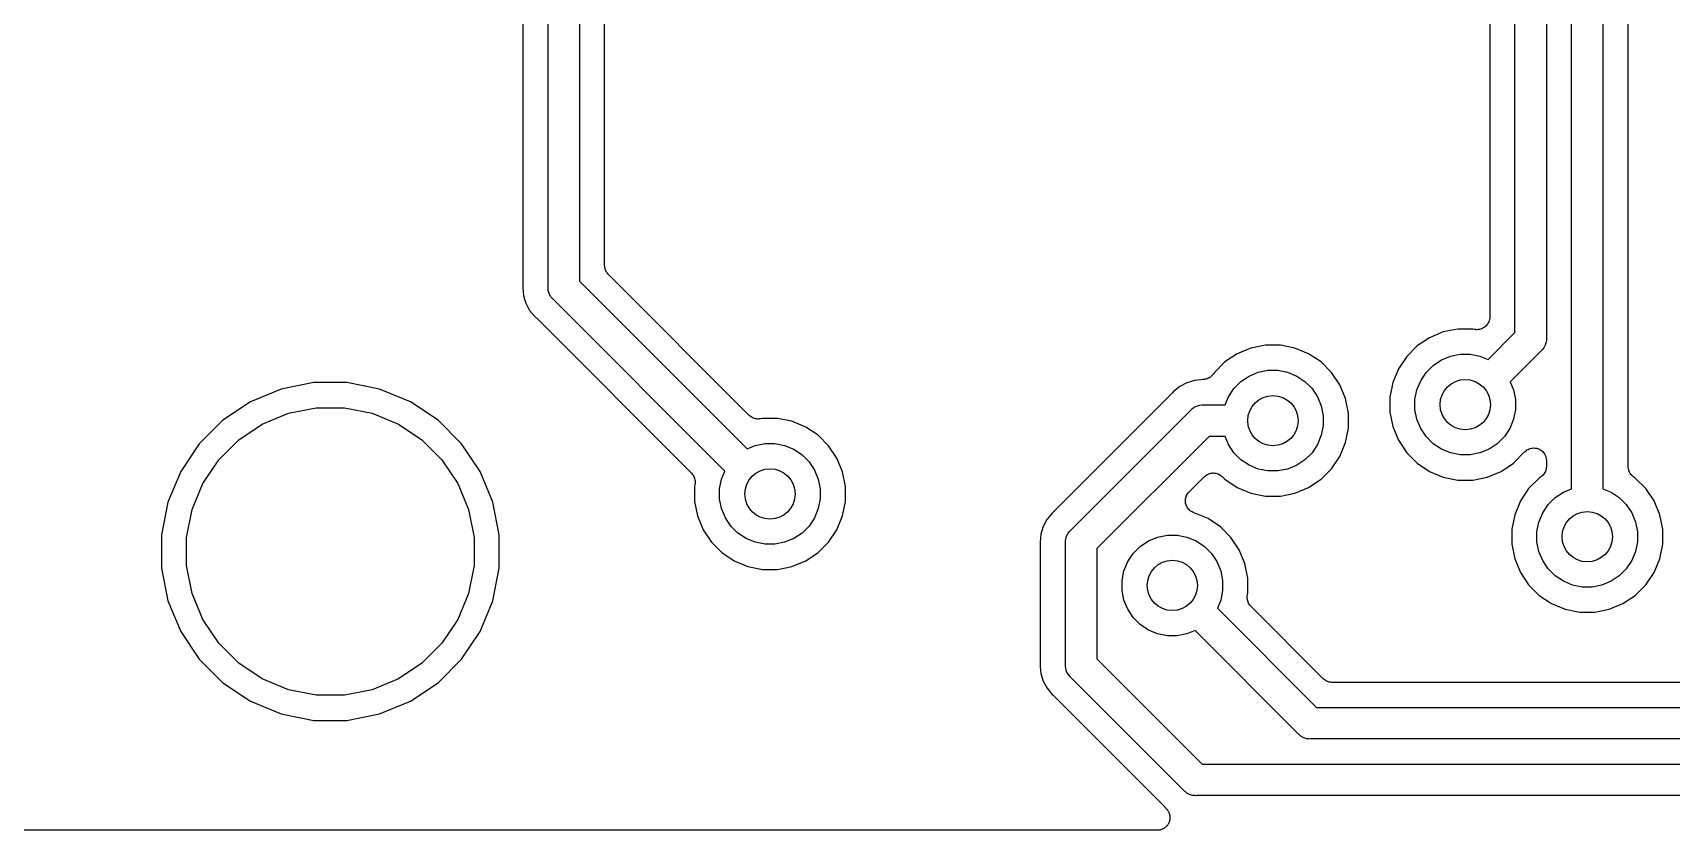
# Model space of a CAD drawing. Extents: x 0.9 to 12.6, y -6.4 to -2.3.
# Drawn here: x 6.288 to 6.801, y -5.7 to -5.45 of the extents above; entities that cross this region are included whole.
import ezdxf

# ---------------------------------------------------------------- set-up
doc = ezdxf.new("R2010")
doc.units = 0
doc.header["$MEASUREMENT"] = 0
doc.layers.add('BLACK', color=7, linetype='CONTINUOUS')

msp = doc.modelspace()

# ---------------------------------------------------------------- linework, layer by layer
at = {"layer": 'BLACK', "linetype": 'CONTINUOUS'}
for p, q in [((6.44941, -5.52968), (6.44941, -5.01107)), ((6.45925, -5.01107), (6.45925, -5.52788)), ((6.44154, -5.01803), (6.44154, -5.5291)), ((6.46713, -5.52299), (6.46713, -5.01803)), ((6.77972, -5.24296), (6.77972, -5.59287)), ((6.76988, -5.59287), (6.76988, -5.24475)), ((6.75216, -5.54402), (6.75216, -5.27802)), ((6.76201, -5.27622), (6.76201, -5.54582)), ((6.74429, -5.28291), (6.74429, -5.53913)), ((6.7876, -5.58591), (6.7876, -5.43338)), ((6.46716, -5.52336), (6.46713, -5.52299)), ((6.46719, -5.52371), (6.46716, -5.52336)), ((6.4672, -5.52373), (6.46719, -5.52371)), ((6.4672, -5.52376), (6.4672, -5.52373)), ((6.46731, -5.5241), (6.4672, -5.52376)), ((6.46741, -5.52445), (6.46731, -5.5241)), ((6.46742, -5.52447), (6.46741, -5.52445)), ((6.46742, -5.52449), (6.46742, -5.52447)), ((6.46759, -5.52481), (6.46742, -5.52449)), ((6.46776, -5.52513), (6.46759, -5.52481)), ((6.46777, -5.52515), (6.46776, -5.52513)), ((6.46778, -5.52517), (6.46777, -5.52515)), ((6.46801, -5.52545), (6.46778, -5.52517)), ((6.44152, -5.52949), (6.44147, -5.52992)), ((6.44147, -5.52992), (6.44172, -5.53243)), ((6.44154, -5.52915), (6.44152, -5.52932)), ((6.44152, -5.52932), (6.44152, -5.52949)), ((6.44154, -5.5291), (6.44154, -5.52915)), ((6.44939, -5.52992), (6.44941, -5.52968)), ((6.44941, -5.53016), (6.44939, -5.52992)), ((6.44943, -5.53033), (6.44941, -5.53016)), ((6.44948, -5.53089), (6.44943, -5.53033)), ((6.45925, -5.52788), (6.51177, -5.5804)), ((6.46824, -5.52574), (6.46801, -5.52545)), ((6.46827, -5.52576), (6.46824, -5.52574)), ((6.46828, -5.52577), (6.46827, -5.52576)), ((6.46827, -5.52576), (6.46827, -5.52576)), ((6.46827, -5.52576), (6.46827, -5.52576)), ((6.51241, -5.56991), (6.46828, -5.52577)), ((6.44172, -5.53243), (6.44206, -5.53354)), ((6.44206, -5.53354), (6.44206, -5.53354)), ((6.44206, -5.53354), (6.44245, -5.53484)), ((6.44245, -5.53484), (6.44364, -5.53706)), ((6.44976, -5.53181), (6.44948, -5.53089)), ((6.45022, -5.53267), (6.44976, -5.53181)), ((6.45067, -5.53322), (6.45022, -5.53267)), ((6.45083, -5.53342), (6.45067, -5.53322)), ((6.45102, -5.53357), (6.45083, -5.53342)), ((6.50481, -5.58736), (6.45102, -5.53357)), ((6.44364, -5.53706), (6.44524, -5.53901)), ((6.44524, -5.53901), (6.44558, -5.53929)), ((6.44558, -5.53929), (6.44562, -5.53933)), ((6.44562, -5.53933), (6.44574, -5.53944)), ((6.44574, -5.53944), (6.44586, -5.53955)), ((6.44586, -5.53955), (6.49432, -5.588)), ((6.74398, -5.54066), (6.74397, -5.54068)), ((6.74399, -5.54065), (6.74398, -5.54066)), ((6.74409, -5.5403), (6.74399, -5.54065)), ((6.7442, -5.53995), (6.74409, -5.5403)), ((6.74421, -5.53993), (6.7442, -5.53995)), ((6.74425, -5.53955), (6.74421, -5.53991)), ((6.74421, -5.53991), (6.74421, -5.53993)), ((6.74429, -5.53919), (6.74425, -5.53955)), ((6.74429, -5.53913), (6.74429, -5.53915)), ((6.74429, -5.53915), (6.74429, -5.53915)), ((6.74429, -5.53915), (6.74429, -5.53915)), ((6.74429, -5.53915), (6.74429, -5.53919)), ((6.72542, -5.5456), (6.72156, -5.54819)), ((6.72972, -5.54382), (6.72542, -5.5456)), ((6.73429, -5.54291), (6.72972, -5.54382)), ((6.73894, -5.54291), (6.73429, -5.54291)), ((6.73955, -5.54303), (6.73894, -5.54291)), ((6.73991, -5.54307), (6.73955, -5.54303)), ((6.74027, -5.54311), (6.73991, -5.54307)), ((6.74029, -5.54311), (6.74027, -5.54311)), ((6.74031, -5.54311), (6.74029, -5.54311)), ((6.74068, -5.54307), (6.74031, -5.54311)), ((6.74104, -5.54304), (6.74068, -5.54307)), ((6.74106, -5.54304), (6.74104, -5.54304)), ((6.74108, -5.54304), (6.74106, -5.54304)), ((6.74143, -5.54293), (6.74108, -5.54304)), ((6.74178, -5.54283), (6.74143, -5.54293)), ((6.74179, -5.54282), (6.74178, -5.54283)), ((6.74181, -5.54281), (6.74179, -5.54282)), ((6.74213, -5.54264), (6.74181, -5.54281)), ((6.74246, -5.54247), (6.74213, -5.54264)), ((6.74247, -5.54246), (6.74246, -5.54247)), ((6.74249, -5.54245), (6.74247, -5.54246)), ((6.74278, -5.54222), (6.74249, -5.54245)), ((6.74306, -5.54199), (6.74278, -5.54222)), ((6.74309, -5.54197), (6.74306, -5.54199)), ((6.7431, -5.54196), (6.74309, -5.54197)), ((6.74309, -5.54197), (6.74309, -5.54197)), ((6.74309, -5.54197), (6.74309, -5.54197)), ((6.74314, -5.54192), (6.7431, -5.54196)), ((6.74337, -5.54163), (6.74314, -5.54192)), ((6.7436, -5.54136), (6.74337, -5.54163)), ((6.74361, -5.54134), (6.7436, -5.54136)), ((6.74363, -5.54132), (6.74361, -5.54134)), ((6.7438, -5.541), (6.74363, -5.54132)), ((6.74375, -5.55244), (6.75216, -5.54402)), ((6.74397, -5.54068), (6.7438, -5.541)), ((6.66519, -5.55063), (6.66133, -5.55321)), ((6.66949, -5.54884), (6.66519, -5.55063)), ((6.67406, -5.54794), (6.66949, -5.54884)), ((6.67871, -5.54794), (6.67406, -5.54794)), ((6.68327, -5.54884), (6.67871, -5.54794)), ((6.68757, -5.55063), (6.68327, -5.54884)), ((6.69144, -5.55321), (6.68757, -5.55063)), ((6.72156, -5.54819), (6.71827, -5.55148)), ((6.73202, -5.55139), (6.73506, -5.55079)), ((6.73506, -5.55079), (6.73817, -5.55079)), ((6.73817, -5.55079), (6.74121, -5.55139)), ((6.7604, -5.54971), (6.75071, -5.5594)), ((6.76058, -5.54956), (6.7604, -5.54971)), ((6.76077, -5.54933), (6.76058, -5.54956)), ((6.7612, -5.54881), (6.76077, -5.54933)), ((6.76165, -5.54796), (6.7612, -5.54881)), ((6.76166, -5.54793), (6.76165, -5.54796)), ((6.76194, -5.54703), (6.76166, -5.54793)), ((6.76201, -5.5463), (6.76194, -5.54703)), ((6.76201, -5.54582), (6.76203, -5.54606)), ((6.76203, -5.54606), (6.76201, -5.5463)), ((6.76201, -5.5463), (6.76201, -5.5463)), ((6.66133, -5.55321), (6.65804, -5.5565)), ((6.67179, -5.55642), (6.67483, -5.55581)), ((6.67483, -5.55581), (6.67793, -5.55581)), ((6.67793, -5.55581), (6.68098, -5.55642)), ((6.69473, -5.5565), (6.69144, -5.55321)), ((6.71568, -5.55535), (6.7139, -5.55965)), ((6.71827, -5.55148), (6.71568, -5.55535)), ((6.72438, -5.5565), (6.72658, -5.5543)), ((6.72658, -5.5543), (6.72915, -5.55258)), ((6.72915, -5.55258), (6.73202, -5.55139)), ((6.74121, -5.55139), (6.74375, -5.55244)), ((6.37604, -5.55963), (6.36583, -5.56166)), ((6.38646, -5.55963), (6.37604, -5.55963)), ((6.39667, -5.56166), (6.38646, -5.55963)), ((6.64719, -5.56087), (6.64524, -5.56247)), ((6.64942, -5.55968), (6.64719, -5.56087)), ((6.65183, -5.55895), (6.64942, -5.55968)), ((6.6539, -5.55874), (6.65183, -5.55895)), ((6.65442, -5.55869), (6.6539, -5.55874)), ((6.65443, -5.55869), (6.65442, -5.55869)), ((6.65464, -5.55868), (6.65443, -5.55869)), ((6.65485, -5.55868), (6.65464, -5.55868)), ((6.65502, -5.55864), (6.65485, -5.55868)), ((6.65519, -5.55863), (6.65502, -5.55864)), ((6.65539, -5.55857), (6.65519, -5.55863)), ((6.6556, -5.55853), (6.65539, -5.55857)), ((6.65576, -5.55846), (6.6556, -5.55853)), ((6.65593, -5.55841), (6.65576, -5.55846)), ((6.65612, -5.55832), (6.65593, -5.55841)), ((6.65631, -5.55823), (6.65612, -5.55832)), ((6.65646, -5.55814), (6.65631, -5.55823)), ((6.65661, -5.55806), (6.65646, -5.55814)), ((6.65678, -5.55793), (6.65661, -5.55806)), ((6.65695, -5.55781), (6.65678, -5.55793)), ((6.65708, -5.55769), (6.65695, -5.55781)), ((6.65721, -5.55758), (6.65708, -5.55769)), ((6.65735, -5.55742), (6.65721, -5.55758)), ((6.6575, -5.55727), (6.65735, -5.55742)), ((6.65759, -5.55712), (6.6575, -5.55727)), ((6.65771, -5.55699), (6.65759, -5.55712)), ((6.65774, -5.55695), (6.65771, -5.55699)), ((6.65804, -5.5565), (6.65774, -5.55695)), ((6.66415, -5.56152), (6.66634, -5.55933)), ((6.66634, -5.55933), (6.66892, -5.5576)), ((6.66892, -5.5576), (6.67179, -5.55642)), ((6.68098, -5.55642), (6.68384, -5.5576)), ((6.68384, -5.5576), (6.68642, -5.55933)), ((6.68642, -5.55933), (6.68862, -5.56152)), ((6.69732, -5.56037), (6.69473, -5.5565)), ((6.6991, -5.56467), (6.69732, -5.56037)), ((6.7139, -5.55965), (6.71299, -5.56421)), ((6.72147, -5.56194), (6.72266, -5.55908)), ((6.72266, -5.55908), (6.72438, -5.5565)), ((6.75071, -5.5594), (6.75176, -5.56194)), ((6.3562, -5.56564), (6.34754, -5.57143)), ((6.36583, -5.56166), (6.3562, -5.56564)), ((6.4063, -5.56564), (6.39667, -5.56166)), ((6.41496, -5.57143), (6.4063, -5.56564)), ((6.64471, -5.56309), (6.60788, -5.59992)), ((6.64481, -5.56296), (6.64471, -5.56309)), ((6.64493, -5.56285), (6.64481, -5.56296)), ((6.64497, -5.56281), (6.64493, -5.56285)), ((6.64524, -5.56247), (6.64497, -5.56281)), ((6.66138, -5.56664), (6.66243, -5.5641)), ((6.66243, -5.5641), (6.66415, -5.56152)), ((6.68862, -5.56152), (6.69034, -5.5641)), ((6.69034, -5.5641), (6.69153, -5.56697)), ((6.70001, -5.56923), (6.6991, -5.56467)), ((6.71299, -5.56421), (6.71299, -5.56886)), ((6.72087, -5.56498), (6.72147, -5.56194)), ((6.72087, -5.56809), (6.72087, -5.56498)), ((6.75176, -5.56194), (6.75236, -5.56498)), ((6.75236, -5.56498), (6.75236, -5.56809)), ((6.34754, -5.57143), (6.34018, -5.57879)), ((6.35993, -5.57262), (6.36812, -5.56923)), ((6.36812, -5.56923), (6.37682, -5.5675)), ((6.37682, -5.5675), (6.38568, -5.5675)), ((6.38568, -5.5675), (6.39438, -5.56923)), ((6.39438, -5.56923), (6.40257, -5.57262)), ((6.42232, -5.57879), (6.41496, -5.57143)), ((6.5127, -5.57014), (6.51241, -5.56991)), ((6.51298, -5.57038), (6.5127, -5.57014)), ((6.51299, -5.57038), (6.51298, -5.57038)), ((6.51301, -5.5704), (6.51299, -5.57038)), ((6.51333, -5.57057), (6.51301, -5.5704)), ((6.51365, -5.57075), (6.51333, -5.57057)), ((6.51367, -5.57075), (6.51365, -5.57075)), ((6.51368, -5.57076), (6.51367, -5.57075)), ((6.51403, -5.57087), (6.51368, -5.57076)), ((6.51438, -5.57098), (6.51403, -5.57087)), ((6.5144, -5.57098), (6.51438, -5.57098)), ((6.51442, -5.57098), (6.5144, -5.57098)), ((6.51478, -5.57102), (6.51442, -5.57098)), ((6.51515, -5.57106), (6.51478, -5.57102)), ((6.51517, -5.57106), (6.51515, -5.57106)), ((6.51518, -5.57106), (6.51517, -5.57106)), ((6.51554, -5.57103), (6.51518, -5.57106)), ((6.51591, -5.571), (6.51554, -5.57103)), ((6.51595, -5.57099), (6.51591, -5.571)), ((6.51597, -5.57099), (6.51595, -5.57099)), ((6.51595, -5.57099), (6.51595, -5.57099)), ((6.51595, -5.57099), (6.51595, -5.57099)), ((6.51657, -5.57087), (6.51597, -5.57099)), ((6.52122, -5.57087), (6.51657, -5.57087)), ((6.52579, -5.57177), (6.52122, -5.57087)), ((6.61304, -5.6059), (6.65069, -5.56825)), ((6.65069, -5.56825), (6.65084, -5.56806)), ((6.65084, -5.56806), (6.65103, -5.56791)), ((6.65103, -5.56791), (6.65159, -5.56745)), ((6.65103, -5.56791), (6.65103, -5.56791)), ((6.65159, -5.56745), (6.65172, -5.56738)), ((6.65172, -5.56738), (6.65244, -5.56699)), ((6.65244, -5.56699), (6.65337, -5.56671)), ((6.65337, -5.56671), (6.65409, -5.56664)), ((6.65409, -5.56664), (6.6541, -5.56664)), ((6.6541, -5.56664), (6.65434, -5.56661)), ((6.65434, -5.56661), (6.65458, -5.56664)), ((6.65458, -5.56664), (6.66138, -5.56664)), ((6.69153, -5.56697), (6.69213, -5.57001)), ((6.69213, -5.57001), (6.69213, -5.57311)), ((6.70001, -5.57389), (6.70001, -5.56923)), ((6.71299, -5.56886), (6.7139, -5.57343)), ((6.72147, -5.57113), (6.72087, -5.56809)), ((6.72266, -5.57399), (6.72147, -5.57113)), ((6.75176, -5.57113), (6.75057, -5.57399)), ((6.75236, -5.56809), (6.75176, -5.57113)), ((6.35256, -5.57755), (6.35993, -5.57262)), ((6.40257, -5.57262), (6.40994, -5.57755)), ((6.53009, -5.57355), (6.52579, -5.57177)), ((6.53396, -5.57614), (6.53009, -5.57355)), ((6.53725, -5.57943), (6.53396, -5.57614)), ((6.65637, -5.57648), (6.62127, -5.61159)), ((6.66138, -5.57648), (6.65637, -5.57648)), ((6.66243, -5.57902), (6.66138, -5.57648)), ((6.69153, -5.57615), (6.69034, -5.57902)), ((6.69213, -5.57311), (6.69153, -5.57615)), ((6.6991, -5.57845), (6.70001, -5.57389)), ((6.7139, -5.57343), (6.71568, -5.57772)), ((6.72438, -5.57657), (6.72266, -5.57399)), ((6.72658, -5.57877), (6.72438, -5.57657)), ((6.74885, -5.57657), (6.74665, -5.57877)), ((6.75057, -5.57399), (6.74885, -5.57657)), ((6.34018, -5.57879), (6.33439, -5.58745)), ((6.3463, -5.58381), (6.35256, -5.57755)), ((6.40994, -5.57755), (6.4162, -5.58381)), ((6.42811, -5.58745), (6.42232, -5.57879)), ((6.51177, -5.5804), (6.5143, -5.57935)), ((6.5143, -5.57935), (6.51735, -5.57874)), ((6.51735, -5.57874), (6.52045, -5.57874)), ((6.52045, -5.57874), (6.52349, -5.57935)), ((6.52349, -5.57935), (6.52636, -5.58053)), ((6.52636, -5.58053), (6.52894, -5.58226)), ((6.53983, -5.5833), (6.53725, -5.57943)), ((6.66415, -5.5816), (6.66243, -5.57902)), ((6.66634, -5.58379), (6.66415, -5.5816)), ((6.68862, -5.5816), (6.68642, -5.58379)), ((6.69034, -5.57902), (6.68862, -5.5816)), ((6.69732, -5.58275), (6.6991, -5.57845)), ((6.71568, -5.57772), (6.71827, -5.58159)), ((6.71827, -5.58159), (6.72156, -5.58488)), ((6.72915, -5.58049), (6.72658, -5.57877)), ((6.73202, -5.58168), (6.72915, -5.58049)), ((6.73506, -5.58228), (6.73202, -5.58168)), ((6.74121, -5.58168), (6.73817, -5.58228)), ((6.74407, -5.58049), (6.74121, -5.58168)), ((6.74665, -5.57877), (6.74407, -5.58049)), ((6.75167, -5.58488), (6.75519, -5.58137)), ((6.75519, -5.58137), (6.75532, -5.58122)), ((6.75532, -5.58121), (6.75563, -5.58097)), ((6.75532, -5.58122), (6.75532, -5.58121)), ((6.75532, -5.58121), (6.75532, -5.58121)), ((6.75563, -5.58097), (6.75592, -5.58073)), ((6.75592, -5.58073), (6.75627, -5.58055)), ((6.75592, -5.58073), (6.75592, -5.58073)), ((6.75592, -5.58073), (6.75592, -5.58073)), ((6.75627, -5.58055), (6.7566, -5.58038)), ((6.7566, -5.58038), (6.75661, -5.58037)), ((6.7566, -5.58038), (6.7566, -5.58038)), ((6.75661, -5.58037), (6.75697, -5.58027)), ((6.75697, -5.58027), (6.75733, -5.58016)), ((6.75733, -5.58016), (6.75734, -5.58016)), ((6.75734, -5.58016), (6.75771, -5.58013)), ((6.75734, -5.58016), (6.75734, -5.58016)), ((6.75771, -5.58013), (6.7581, -5.58009)), ((6.7581, -5.58009), (6.7581, -5.58009)), ((6.7581, -5.58009), (6.75811, -5.58009)), ((6.75811, -5.58009), (6.75848, -5.58013)), ((6.75848, -5.58013), (6.75886, -5.58017)), ((6.75886, -5.58017), (6.75887, -5.58017)), ((6.75887, -5.58017), (6.75887, -5.58017)), ((6.75887, -5.58017), (6.75923, -5.58029)), ((6.75923, -5.58029), (6.7596, -5.5804)), ((6.7596, -5.5804), (6.7596, -5.5804)), ((6.7596, -5.5804), (6.75961, -5.5804)), ((6.75961, -5.5804), (6.75994, -5.58059)), ((6.75994, -5.58059), (6.76027, -5.58076)), ((6.76027, -5.58076), (6.76028, -5.58077)), ((6.76028, -5.58077), (6.76028, -5.58077)), ((6.76028, -5.58077), (6.76058, -5.58102)), ((6.76058, -5.58102), (6.76086, -5.58125)), ((6.76086, -5.58125), (6.76087, -5.58126)), ((6.76087, -5.58126), (6.76087, -5.58126)), ((6.76087, -5.58126), (6.76112, -5.58156)), ((6.76112, -5.58156), (6.76135, -5.58185)), ((6.34137, -5.59118), (6.3463, -5.58381)), ((6.4162, -5.58381), (6.42113, -5.59118)), ((6.52894, -5.58226), (6.53113, -5.58445)), ((6.53113, -5.58445), (6.53285, -5.58703)), ((6.54161, -5.5876), (6.53983, -5.5833)), ((6.66892, -5.58551), (6.66634, -5.58379)), ((6.67179, -5.5867), (6.66892, -5.58551)), ((6.67483, -5.58731), (6.67179, -5.5867)), ((6.68098, -5.5867), (6.67793, -5.58731)), ((6.68384, -5.58551), (6.68098, -5.5867)), ((6.68642, -5.58379), (6.68384, -5.58551)), ((6.69144, -5.58991), (6.69473, -5.58662)), ((6.69473, -5.58662), (6.69732, -5.58275)), ((6.72156, -5.58488), (6.72542, -5.58747)), ((6.73817, -5.58228), (6.73506, -5.58228)), ((6.7478, -5.58747), (6.75167, -5.58488)), ((6.76135, -5.58185), (6.76135, -5.58185)), ((6.76135, -5.58185), (6.76136, -5.58186)), ((6.76136, -5.58186), (6.76153, -5.5822)), ((6.76153, -5.5822), (6.76171, -5.58253)), ((6.76171, -5.58253), (6.76171, -5.58253)), ((6.76171, -5.58253), (6.76171, -5.58254)), ((6.76171, -5.58254), (6.76182, -5.5829)), ((6.76192, -5.58673), (6.76181, -5.58708)), ((6.76182, -5.5829), (6.76193, -5.58326)), ((6.76193, -5.58669), (6.76192, -5.58671)), ((6.76192, -5.58671), (6.76192, -5.58673)), ((6.76193, -5.58326), (6.76193, -5.58327)), ((6.76193, -5.58327), (6.76193, -5.58327)), ((6.76193, -5.58327), (6.76197, -5.58364)), ((6.76197, -5.58633), (6.76193, -5.58669)), ((6.76197, -5.58364), (6.76201, -5.58403)), ((6.76201, -5.58596), (6.76197, -5.58633)), ((6.76201, -5.58403), (6.76201, -5.58591)), ((6.76201, -5.58591), (6.76201, -5.58593)), ((6.76201, -5.58593), (6.76201, -5.58593)), ((6.76201, -5.58593), (6.76201, -5.58593)), ((6.76201, -5.58593), (6.76201, -5.58596)), ((6.78763, -5.58627), (6.7876, -5.58591)), ((6.78767, -5.58664), (6.78763, -5.58627)), ((6.78767, -5.58665), (6.78767, -5.58664)), ((6.78767, -5.58667), (6.78767, -5.58665)), ((6.78778, -5.58702), (6.78767, -5.58667)), ((6.33439, -5.58745), (6.33041, -5.59708)), ((6.33798, -5.59937), (6.34137, -5.59118)), ((6.42113, -5.59118), (6.42452, -5.59937)), ((6.43209, -5.59708), (6.42811, -5.58745)), ((6.49432, -5.588), (6.49433, -5.58802)), ((6.49433, -5.58802), (6.49433, -5.58802)), ((6.49433, -5.58802), (6.49433, -5.58802)), ((6.49433, -5.58802), (6.49436, -5.58804)), ((6.49436, -5.58804), (6.49458, -5.58833)), ((6.49458, -5.58833), (6.49482, -5.58861)), ((6.49482, -5.58861), (6.49482, -5.58863)), ((6.49482, -5.58863), (6.49484, -5.58864)), ((6.49484, -5.58864), (6.495, -5.58897)), ((6.495, -5.58897), (6.49518, -5.58929)), ((6.49518, -5.58929), (6.49518, -5.58931)), ((6.49518, -5.58931), (6.49519, -5.58933)), ((6.49519, -5.58933), (6.49529, -5.58968)), ((6.4954, -5.59156), (6.49528, -5.59216)), ((6.49529, -5.58968), (6.4954, -5.59003)), ((6.4954, -5.59003), (6.4954, -5.59005)), ((6.4954, -5.59005), (6.4954, -5.59006)), ((6.4954, -5.59006), (6.49544, -5.59042)), ((6.49543, -5.59119), (6.4954, -5.59156)), ((6.49547, -5.59083), (6.49543, -5.59119)), ((6.49544, -5.59042), (6.49547, -5.59079)), ((6.49547, -5.59079), (6.49547, -5.59081)), ((6.49547, -5.59081), (6.49547, -5.59083)), ((6.50315, -5.59294), (6.50375, -5.58989)), ((6.50375, -5.58989), (6.50481, -5.58736)), ((6.53285, -5.58703), (6.53404, -5.58989)), ((6.53404, -5.58989), (6.53465, -5.59294)), ((6.54252, -5.59216), (6.54161, -5.5876)), ((6.65014, -5.59385), (6.65492, -5.58907)), ((6.65492, -5.58907), (6.65494, -5.58905)), ((6.65494, -5.58905), (6.65496, -5.58903)), ((6.65494, -5.58905), (6.65494, -5.58905)), ((6.65494, -5.58905), (6.65494, -5.58905)), ((6.65496, -5.58903), (6.65525, -5.5888)), ((6.65525, -5.5888), (6.65554, -5.58857)), ((6.65554, -5.58857), (6.65555, -5.58856)), ((6.65555, -5.58856), (6.65556, -5.58855)), ((6.65556, -5.58855), (6.65589, -5.58838)), ((6.65589, -5.58838), (6.65622, -5.58821)), ((6.65622, -5.58821), (6.65623, -5.5882)), ((6.65623, -5.5882), (6.65624, -5.5882)), ((6.65624, -5.5882), (6.6566, -5.5881)), ((6.6566, -5.5881), (6.65695, -5.58799)), ((6.65695, -5.58799), (6.65697, -5.58799)), ((6.65697, -5.58799), (6.65698, -5.58798)), ((6.65698, -5.58798), (6.65735, -5.58795)), ((6.65735, -5.58795), (6.65772, -5.58792)), ((6.65772, -5.58792), (6.65773, -5.58792)), ((6.65773, -5.58792), (6.65775, -5.58792)), ((6.65775, -5.58792), (6.65811, -5.58796)), ((6.65811, -5.58796), (6.65848, -5.58799)), ((6.65848, -5.58799), (6.6585, -5.588)), ((6.6585, -5.588), (6.65851, -5.588)), ((6.65851, -5.588), (6.65886, -5.58811)), ((6.65886, -5.58811), (6.65922, -5.58822)), ((6.65922, -5.58822), (6.65923, -5.58823)), ((6.65923, -5.58823), (6.65924, -5.58823)), ((6.65924, -5.58823), (6.65957, -5.58841)), ((6.65957, -5.58841), (6.65989, -5.58858)), ((6.65989, -5.58858), (6.65991, -5.58859)), ((6.65991, -5.58859), (6.65992, -5.5886)), ((6.65992, -5.5886), (6.6602, -5.58884)), ((6.6602, -5.58884), (6.66049, -5.58907)), ((6.66049, -5.58907), (6.66133, -5.58991)), ((6.66133, -5.58991), (6.66519, -5.59249)), ((6.67793, -5.58731), (6.67483, -5.58731)), ((6.68757, -5.59249), (6.69144, -5.58991)), ((6.72542, -5.58747), (6.72972, -5.58925)), ((6.72972, -5.58925), (6.73429, -5.59016)), ((6.73429, -5.59016), (6.73894, -5.59016)), ((6.73894, -5.59016), (6.7435, -5.58925)), ((6.7435, -5.58925), (6.7478, -5.58747)), ((6.75974, -5.58953), (6.75645, -5.59282)), ((6.76026, -5.58918), (6.75974, -5.58953)), ((6.76054, -5.58895), (6.76026, -5.58918)), ((6.76083, -5.58872), (6.76054, -5.58895)), ((6.76084, -5.58871), (6.76083, -5.58872)), ((6.76085, -5.5887), (6.76084, -5.58871)), ((6.76109, -5.58841), (6.76085, -5.5887)), ((6.76132, -5.58813), (6.76109, -5.58841)), ((6.76133, -5.58812), (6.76132, -5.58813)), ((6.76134, -5.5881), (6.76133, -5.58812)), ((6.76151, -5.58778), (6.76134, -5.5881)), ((6.76169, -5.58746), (6.76151, -5.58778)), ((6.7617, -5.58744), (6.76169, -5.58746)), ((6.76181, -5.58708), (6.7617, -5.58743)), ((6.7617, -5.58743), (6.7617, -5.58744)), ((6.78788, -5.58737), (6.78778, -5.58702)), ((6.78789, -5.58739), (6.78788, -5.58737)), ((6.7879, -5.58741), (6.78789, -5.58739)), ((6.78807, -5.58773), (6.7879, -5.58741)), ((6.78824, -5.58806), (6.78807, -5.58773)), ((6.78825, -5.58807), (6.78824, -5.58806)), ((6.78826, -5.58809), (6.78825, -5.58807)), ((6.78849, -5.58837), (6.78826, -5.58809)), ((6.78872, -5.58866), (6.78849, -5.58837)), ((6.78873, -5.58867), (6.78872, -5.58866)), ((6.78874, -5.58868), (6.78873, -5.58867)), ((6.78902, -5.58892), (6.78874, -5.58868)), ((6.7893, -5.58915), (6.78902, -5.58892)), ((6.78933, -5.58917), (6.7893, -5.58915)), ((6.78935, -5.58918), (6.78933, -5.58917)), ((6.78933, -5.58917), (6.78933, -5.58917)), ((6.78933, -5.58917), (6.78933, -5.58917)), ((6.78986, -5.58953), (6.78935, -5.58918)), ((6.79315, -5.59282), (6.78986, -5.58953)), ((6.33041, -5.59708), (6.32838, -5.60729)), ((6.43412, -5.60729), (6.43209, -5.59708)), ((6.49528, -5.59216), (6.49528, -5.59681)), ((6.49528, -5.59681), (6.49618, -5.60138)), ((6.50315, -5.59604), (6.50315, -5.59294)), ((6.50375, -5.59908), (6.50315, -5.59604)), ((6.53465, -5.59604), (6.53404, -5.59908)), ((6.53465, -5.59294), (6.53465, -5.59604)), ((6.54161, -5.60138), (6.54252, -5.59681)), ((6.54252, -5.59681), (6.54252, -5.59216)), ((6.64899, -5.5966), (6.649, -5.59651)), ((6.64899, -5.59662), (6.64899, -5.5966)), ((6.64899, -5.5966), (6.64899, -5.5966)), ((6.64905, -5.59726), (6.64899, -5.59662)), ((6.649, -5.59651), (6.64906, -5.5959)), ((6.64906, -5.5959), (6.64907, -5.59586)), ((6.64907, -5.59584), (6.6491, -5.59574)), ((6.64907, -5.59585), (6.64907, -5.59584)), ((6.64907, -5.59584), (6.64907, -5.59584)), ((6.64907, -5.59586), (6.64907, -5.59585)), ((6.64907, -5.59586), (6.64907, -5.59586)), ((6.6491, -5.59574), (6.64929, -5.59513)), ((6.64929, -5.59512), (6.6493, -5.5951)), ((6.64929, -5.59513), (6.64929, -5.59512)), ((6.64929, -5.59512), (6.64929, -5.59512)), ((6.64929, -5.59512), (6.64929, -5.59512)), ((6.6493, -5.5951), (6.64935, -5.59501)), ((6.6493, -5.5951), (6.6493, -5.5951)), ((6.64935, -5.59501), (6.64964, -5.59447)), ((6.64964, -5.59447), (6.64965, -5.59444)), ((6.64965, -5.59444), (6.64966, -5.59443)), ((6.64965, -5.59444), (6.64965, -5.59444)), ((6.64965, -5.59444), (6.64965, -5.59444)), ((6.64966, -5.59443), (6.64967, -5.59443)), ((6.64967, -5.59443), (6.64975, -5.59433)), ((6.64975, -5.59433), (6.64997, -5.59406)), ((6.64997, -5.59406), (6.65014, -5.59385)), ((6.66519, -5.59249), (6.66949, -5.59427)), ((6.66949, -5.59427), (6.67406, -5.59518)), ((6.67406, -5.59518), (6.67871, -5.59518)), ((6.67871, -5.59518), (6.68327, -5.59427)), ((6.68327, -5.59427), (6.68757, -5.59249)), ((6.75387, -5.59668), (6.75209, -5.60098)), ((6.75645, -5.59282), (6.75387, -5.59668)), ((6.76257, -5.59784), (6.76476, -5.59564)), ((6.76476, -5.59564), (6.76734, -5.59392)), ((6.76734, -5.59392), (6.76988, -5.59287)), ((6.77972, -5.59287), (6.78226, -5.59392)), ((6.78226, -5.59392), (6.78484, -5.59564)), ((6.78484, -5.59564), (6.78704, -5.59784)), ((6.79574, -5.59668), (6.79315, -5.59282)), ((6.79752, -5.60098), (6.79574, -5.59668)), ((6.33625, -5.60807), (6.33798, -5.59937)), ((6.42452, -5.59937), (6.42625, -5.60807)), ((6.49618, -5.60138), (6.49796, -5.60568)), ((6.50494, -5.60195), (6.50375, -5.59908)), ((6.50667, -5.60453), (6.50494, -5.60195)), ((6.53285, -5.60195), (6.53113, -5.60453)), ((6.53404, -5.59908), (6.53285, -5.60195)), ((6.53983, -5.60568), (6.54161, -5.60138)), ((6.60725, -5.60046), (6.60565, -5.60241)), ((6.60759, -5.60018), (6.60725, -5.60046)), ((6.60771, -5.60006), (6.60759, -5.60018)), ((6.60784, -5.59996), (6.60771, -5.60006)), ((6.60788, -5.59992), (6.60784, -5.59996)), ((6.64906, -5.59736), (6.64905, -5.59726)), ((6.64906, -5.59737), (6.64906, -5.59736)), ((6.64906, -5.59738), (6.64906, -5.59737)), ((6.64921, -5.5979), (6.64906, -5.59738)), ((6.64906, -5.59738), (6.64906, -5.59738)), ((6.64924, -5.59798), (6.64921, -5.5979)), ((6.64927, -5.5981), (6.64924, -5.59798)), ((6.64927, -5.59811), (6.64927, -5.5981)), ((6.64928, -5.59812), (6.64927, -5.59811)), ((6.64953, -5.5986), (6.64928, -5.59812)), ((6.64928, -5.59812), (6.64928, -5.59812)), ((6.64956, -5.59864), (6.64953, -5.5986)), ((6.64963, -5.59878), (6.64956, -5.59864)), ((6.64963, -5.59879), (6.64963, -5.59878)), ((6.64964, -5.5988), (6.64963, -5.59879)), ((6.64999, -5.59923), (6.64964, -5.5988)), ((6.65011, -5.59938), (6.64999, -5.59923)), ((6.65011, -5.59939), (6.65011, -5.59938)), ((6.65012, -5.5994), (6.65011, -5.59939)), ((6.65051, -5.59973), (6.65012, -5.5994)), ((6.6507, -5.59988), (6.65051, -5.59973)), ((6.65071, -5.59989), (6.6507, -5.59988)), ((6.6507, -5.59988), (6.6507, -5.59988)), ((6.65094, -5.60002), (6.65071, -5.59989)), ((6.65112, -5.60011), (6.65094, -5.60002)), ((6.65137, -5.60025), (6.65112, -5.60011)), ((6.65138, -5.60026), (6.65137, -5.60025)), ((6.65139, -5.60026), (6.65138, -5.60026)), ((6.65142, -5.60027), (6.65139, -5.60026)), ((6.65139, -5.60026), (6.65139, -5.60026)), ((6.65139, -5.60026), (6.65139, -5.60026)), ((6.65139, -5.60026), (6.65139, -5.60026)), ((6.65608, -5.6022), (6.65142, -5.60027)), ((6.65995, -5.60479), (6.65608, -5.6022)), ((6.75209, -5.60098), (6.75118, -5.60555)), ((6.75966, -5.60328), (6.76085, -5.60041)), ((6.76085, -5.60041), (6.76257, -5.59784)), ((6.78704, -5.59784), (6.78876, -5.60041)), ((6.78876, -5.60041), (6.78995, -5.60328)), ((6.79843, -5.60555), (6.79752, -5.60098)), ((6.32838, -5.60729), (6.32838, -5.61771)), ((6.43412, -5.61771), (6.43412, -5.60729)), ((6.49796, -5.60568), (6.50055, -5.60955)), ((6.50886, -5.60672), (6.50667, -5.60453)), ((6.51144, -5.60844), (6.50886, -5.60672)), ((6.52894, -5.60672), (6.52636, -5.60844)), ((6.53113, -5.60453), (6.52894, -5.60672)), ((6.53725, -5.60955), (6.53983, -5.60568)), ((6.60373, -5.60704), (6.60349, -5.60955)), ((6.60447, -5.60463), (6.60373, -5.60704)), ((6.60562, -5.60247), (6.60447, -5.60463)), ((6.60565, -5.60241), (6.60562, -5.60247)), ((6.60562, -5.60247), (6.60562, -5.60247)), ((6.61178, -5.60766), (6.61223, -5.6068)), ((6.61223, -5.6068), (6.61269, -5.60624)), ((6.61269, -5.60624), (6.61285, -5.60605)), ((6.61269, -5.60624), (6.61269, -5.60624)), ((6.61285, -5.60605), (6.61304, -5.6059)), ((6.66324, -5.60808), (6.65995, -5.60479)), ((6.75118, -5.60555), (6.75118, -5.6102)), ((6.75906, -5.60632), (6.75966, -5.60328)), ((6.75906, -5.60943), (6.75906, -5.60632)), ((6.78995, -5.60328), (6.79055, -5.60632)), ((6.79055, -5.60632), (6.79055, -5.60943)), ((6.79843, -5.6102), (6.79843, -5.60555)), ((6.33625, -5.61693), (6.33625, -5.60807)), ((6.42625, -5.60807), (6.42625, -5.61693)), ((6.50055, -5.60955), (6.50384, -5.61284)), ((6.5143, -5.60963), (6.51144, -5.60844)), ((6.51735, -5.61024), (6.5143, -5.60963)), ((6.52045, -5.61024), (6.51735, -5.61024)), ((6.52349, -5.60963), (6.52045, -5.61024)), ((6.52636, -5.60844), (6.52349, -5.60963)), ((6.53396, -5.61284), (6.53725, -5.60955)), ((6.60349, -5.60955), (6.60353, -5.60999)), ((6.60353, -5.60999), (6.60353, -5.61004)), ((6.60353, -5.61004), (6.60353, -5.61021)), ((6.60353, -5.61021), (6.60355, -5.61037)), ((6.60355, -5.61037), (6.60355, -5.64731)), ((6.6114, -5.60955), (6.61144, -5.60909)), ((6.61142, -5.60979), (6.6114, -5.60955)), ((6.61142, -5.64789), (6.61142, -5.60979)), ((6.61144, -5.60909), (6.61149, -5.60859)), ((6.61149, -5.60859), (6.61153, -5.60846)), ((6.61153, -5.60846), (6.61178, -5.60766)), ((6.62127, -5.61159), (6.62127, -5.6461)), ((6.63266, -5.61309), (6.63485, -5.6109)), ((6.63485, -5.6109), (6.63743, -5.60918)), ((6.63743, -5.60918), (6.64029, -5.60799)), ((6.64029, -5.60799), (6.64334, -5.60739)), ((6.64334, -5.60739), (6.64644, -5.60739)), ((6.64644, -5.60739), (6.64948, -5.60799)), ((6.64948, -5.60799), (6.65235, -5.60918)), ((6.65235, -5.60918), (6.65493, -5.6109)), ((6.65493, -5.6109), (6.65712, -5.61309)), ((6.66582, -5.61194), (6.66324, -5.60808)), ((6.6676, -5.61624), (6.66582, -5.61194)), ((6.75118, -5.6102), (6.75209, -5.61476)), ((6.75966, -5.61247), (6.75906, -5.60943)), ((6.76085, -5.61533), (6.75966, -5.61247)), ((6.78995, -5.61247), (6.78876, -5.61533)), ((6.79055, -5.60943), (6.78995, -5.61247)), ((6.79752, -5.61476), (6.79843, -5.6102)), ((6.33798, -5.62563), (6.33625, -5.61693)), ((6.42625, -5.61693), (6.42452, -5.62563)), ((6.50384, -5.61284), (6.50771, -5.61542)), ((6.50771, -5.61542), (6.51201, -5.6172)), ((6.51201, -5.6172), (6.51657, -5.61811)), ((6.52122, -5.61811), (6.52579, -5.6172)), ((6.52579, -5.6172), (6.53009, -5.61542)), ((6.53009, -5.61542), (6.53396, -5.61284)), ((6.62974, -5.61854), (6.63093, -5.61567)), ((6.63093, -5.61567), (6.63266, -5.61309)), ((6.65712, -5.61309), (6.65884, -5.61567)), ((6.65884, -5.61567), (6.66003, -5.61854)), ((6.66851, -5.62081), (6.6676, -5.61624)), ((6.75209, -5.61476), (6.75387, -5.61906)), ((6.76257, -5.61791), (6.76085, -5.61533)), ((6.78876, -5.61533), (6.78704, -5.61791)), ((6.79574, -5.61906), (6.79752, -5.61476)), ((6.32838, -5.61771), (6.33041, -5.62792)), ((6.43209, -5.62792), (6.43412, -5.61771)), ((6.51657, -5.61811), (6.52122, -5.61811)), ((6.62914, -5.62158), (6.62974, -5.61854)), ((6.62914, -5.62468), (6.62914, -5.62158)), ((6.66003, -5.61854), (6.66064, -5.62158)), ((6.66064, -5.62158), (6.66064, -5.62468)), ((6.66851, -5.62546), (6.66851, -5.62081)), ((6.75387, -5.61906), (6.75645, -5.62293)), ((6.76476, -5.62011), (6.76257, -5.61791)), ((6.76734, -5.62183), (6.76476, -5.62011)), ((6.77021, -5.62302), (6.76734, -5.62183)), ((6.78226, -5.62183), (6.7794, -5.62302)), ((6.78484, -5.62011), (6.78226, -5.62183)), ((6.78704, -5.61791), (6.78484, -5.62011)), ((6.79315, -5.62293), (6.79574, -5.61906)), ((6.34137, -5.63382), (6.33798, -5.62563)), ((6.42452, -5.62563), (6.42113, -5.63382)), ((6.62974, -5.62773), (6.62914, -5.62468)), ((6.63093, -5.63059), (6.62974, -5.62773)), ((6.66003, -5.62773), (6.65898, -5.63027)), ((6.66064, -5.62468), (6.66003, -5.62773)), ((6.66831, -5.62679), (6.66835, -5.62643)), ((6.66832, -5.62681), (6.66831, -5.62679)), ((6.66831, -5.62683), (6.66832, -5.62681)), ((6.66835, -5.6272), (6.66831, -5.62683)), ((6.66835, -5.62643), (6.66839, -5.62607)), ((6.66838, -5.62756), (6.66835, -5.6272)), ((6.66839, -5.62758), (6.66838, -5.62756)), ((6.66839, -5.62607), (6.66851, -5.62546)), ((6.66839, -5.62759), (6.66839, -5.62758)), ((6.66849, -5.62795), (6.66839, -5.62759)), ((6.75645, -5.62293), (6.75974, -5.62622)), ((6.75974, -5.62622), (6.76361, -5.62881)), ((6.77325, -5.62362), (6.77021, -5.62302)), ((6.77635, -5.62362), (6.77325, -5.62362)), ((6.7794, -5.62302), (6.77635, -5.62362)), ((6.78599, -5.62881), (6.78986, -5.62622)), ((6.78986, -5.62622), (6.79315, -5.62293)), ((6.33041, -5.62792), (6.33439, -5.63755)), ((6.42811, -5.63755), (6.43209, -5.62792)), ((6.63266, -5.63317), (6.63093, -5.63059)), ((6.65898, -5.63027), (6.69003, -5.66132)), ((6.6686, -5.6283), (6.66849, -5.62795)), ((6.6686, -5.62831), (6.6686, -5.6283)), ((6.66861, -5.62833), (6.6686, -5.62831)), ((6.66878, -5.62865), (6.66861, -5.62833)), ((6.66895, -5.62898), (6.66878, -5.62865)), ((6.66896, -5.62899), (6.66895, -5.62898)), ((6.66897, -5.62901), (6.66896, -5.62899)), ((6.6692, -5.62929), (6.66897, -5.62901)), ((6.66943, -5.62958), (6.6692, -5.62929)), ((6.66945, -5.6296), (6.66943, -5.62958)), ((6.66945, -5.62961), (6.66945, -5.6296)), ((6.66946, -5.62961), (6.66945, -5.62961)), ((6.66947, -5.62962), (6.66946, -5.62961)), ((6.69214, -5.65229), (6.66947, -5.62962)), ((6.76361, -5.62881), (6.76791, -5.63059)), ((6.76791, -5.63059), (6.77248, -5.6315)), ((6.77248, -5.6315), (6.77713, -5.6315)), ((6.77713, -5.6315), (6.78169, -5.63059)), ((6.78169, -5.63059), (6.78599, -5.62881)), ((6.33439, -5.63755), (6.34018, -5.64621)), ((6.3463, -5.64119), (6.34137, -5.63382)), ((6.42113, -5.63382), (6.4162, -5.64119)), ((6.42232, -5.64621), (6.42811, -5.63755)), ((6.63485, -5.63537), (6.63266, -5.63317)), ((6.63743, -5.63709), (6.63485, -5.63537)), ((6.64029, -5.63828), (6.63743, -5.63709)), ((6.65202, -5.63722), (6.64948, -5.63828)), ((6.68434, -5.66955), (6.65202, -5.63722)), ((6.35256, -5.64745), (6.3463, -5.64119)), ((6.4162, -5.64119), (6.40994, -5.64745)), ((6.64334, -5.63888), (6.64029, -5.63828)), ((6.64644, -5.63888), (6.64334, -5.63888)), ((6.64948, -5.63828), (6.64644, -5.63888)), ((6.34018, -5.64621), (6.34754, -5.65357)), ((6.35993, -5.65238), (6.35256, -5.64745)), ((6.40994, -5.64745), (6.40257, -5.65238)), ((6.41496, -5.65357), (6.42232, -5.64621)), ((6.60353, -5.6477), (6.60349, -5.64813)), ((6.60349, -5.64813), (6.60353, -5.64857)), ((6.60355, -5.64737), (6.60353, -5.64753)), ((6.60353, -5.64753), (6.60353, -5.6477)), ((6.60355, -5.64731), (6.60355, -5.64737)), ((6.6114, -5.64813), (6.61142, -5.64789)), ((6.61142, -5.64837), (6.6114, -5.64813)), ((6.61149, -5.6491), (6.61142, -5.64837)), ((6.61142, -5.64837), (6.61142, -5.64837)), ((6.62127, -5.6461), (6.65421, -5.67904)), ((6.36812, -5.65577), (6.35993, -5.65238)), ((6.40257, -5.65238), (6.39438, -5.65577)), ((6.60353, -5.64857), (6.60353, -5.64857)), ((6.60353, -5.64857), (6.60373, -5.65064)), ((6.60373, -5.65064), (6.60447, -5.65305)), ((6.60447, -5.65305), (6.60565, -5.65528)), ((6.61178, -5.65003), (6.61149, -5.6491)), ((6.61223, -5.65088), (6.61178, -5.65003)), ((6.61285, -5.65163), (6.61223, -5.65088)), ((6.61304, -5.65178), (6.61285, -5.65163)), ((6.64852, -5.68727), (6.61304, -5.65178)), ((6.69242, -5.65252), (6.69214, -5.65229)), ((6.6927, -5.65276), (6.69242, -5.65252)), ((6.69272, -5.65277), (6.6927, -5.65276)), ((6.69273, -5.65278), (6.69272, -5.65277)), ((6.69305, -5.65295), (6.69273, -5.65278)), ((6.69337, -5.65313), (6.69305, -5.65295)), ((6.69339, -5.65313), (6.69337, -5.65313)), ((6.69341, -5.65314), (6.69339, -5.65313)), ((6.69376, -5.65325), (6.69341, -5.65314)), ((6.69411, -5.65336), (6.69376, -5.65325)), ((6.69413, -5.65336), (6.69411, -5.65336)), ((6.69415, -5.65337), (6.69413, -5.65336)), ((6.69451, -5.6534), (6.69415, -5.65337)), ((6.69487, -5.65344), (6.69451, -5.6534)), ((6.69491, -5.65344), (6.69487, -5.65344)), ((6.69492, -5.65344), (6.69491, -5.65344)), ((6.69491, -5.65344), (6.69491, -5.65344)), ((6.69491, -5.65344), (6.69491, -5.65344)), ((7.15942, -5.65344), (6.69492, -5.65344)), ((6.34754, -5.65357), (6.3562, -5.65936)), ((6.37682, -5.6575), (6.36812, -5.65577)), ((6.38568, -5.6575), (6.37682, -5.6575)), ((6.39438, -5.65577), (6.38568, -5.6575)), ((6.4063, -5.65936), (6.41496, -5.65357)), ((6.60565, -5.65528), (6.60725, -5.65722)), ((6.60725, -5.65722), (6.60759, -5.6575)), ((6.60759, -5.6575), (6.60763, -5.65754)), ((6.60763, -5.65754), (6.60775, -5.65766)), ((6.60775, -5.65766), (6.60788, -5.65776)), ((6.60788, -5.65776), (6.64254, -5.69242)), ((6.3562, -5.65936), (6.36583, -5.66334)), ((6.36583, -5.66334), (6.37604, -5.66537)), ((6.38646, -5.66537), (6.39667, -5.66334)), ((6.39667, -5.66334), (6.4063, -5.65936)), ((6.69003, -5.66132), (7.16431, -5.66132)), ((6.37604, -5.66537), (6.38646, -5.66537)), ((6.6845, -5.66974), (6.68434, -5.66955)), ((6.68468, -5.66989), (6.6845, -5.66974)), ((6.68502, -5.67017), (6.68468, -5.66989)), ((6.68468, -5.66989), (6.68468, -5.66989)), ((6.68525, -5.67035), (6.68502, -5.67017)), ((6.6861, -5.67081), (6.68525, -5.67035)), ((6.68703, -5.67109), (6.6861, -5.67081)), ((6.68775, -5.67116), (6.68703, -5.67109)), ((6.68799, -5.67118), (6.68775, -5.67116)), ((6.68775, -5.67116), (6.68775, -5.67116)), ((6.68823, -5.67116), (6.68799, -5.67118)), ((7.16611, -5.67116), (6.68823, -5.67116)), ((6.65421, -5.67904), (7.17949, -5.67904)), ((6.64867, -5.68745), (6.64852, -5.68727)), ((6.64886, -5.68761), (6.64867, -5.68745)), ((6.64919, -5.68788), (6.64886, -5.68761)), ((6.64942, -5.68807), (6.64919, -5.68788)), ((6.65027, -5.68853), (6.64942, -5.68807)), ((6.6512, -5.68881), (6.65027, -5.68853)), ((6.65193, -5.68888), (6.6512, -5.68881)), ((6.65217, -5.6889), (6.65193, -5.68888)), ((6.65193, -5.68888), (6.65193, -5.68888)), ((6.65241, -5.68888), (6.65217, -5.6889)), ((7.17949, -5.68888), (6.65241, -5.68888)), ((6.64254, -5.69242), (6.64258, -5.69246)), ((6.64258, -5.69246), (6.64268, -5.69259)), ((6.64268, -5.69259), (6.6428, -5.69271)), ((6.6428, -5.69271), (6.64326, -5.69327)), ((6.64326, -5.69327), (6.64329, -5.69331)), ((6.64329, -5.69331), (6.64339, -5.69347)), ((6.64339, -5.69347), (6.64351, -5.69361)), ((6.64351, -5.69361), (6.6436, -5.69379)), ((6.6436, -5.69379), (6.64371, -5.69396)), ((6.64371, -5.69396), (6.64378, -5.69413)), ((6.64378, -5.69413), (6.64387, -5.69429)), ((6.64387, -5.69429), (6.64392, -5.69448)), ((6.64392, -5.69448), (6.644, -5.69467)), ((6.64021, -5.6997), (6.18581, -5.6997)), ((6.6404, -5.69969), (6.64021, -5.6997)), ((6.64058, -5.69969), (6.6404, -5.69969)), ((6.64078, -5.69965), (6.64058, -5.69969)), ((6.64098, -5.69963), (6.64078, -5.69965)), ((6.64116, -5.69958), (6.64098, -5.69963)), ((6.64134, -5.69954), (6.64116, -5.69958)), ((6.64152, -5.69947), (6.64134, -5.69954)), ((6.64172, -5.69941), (6.64152, -5.69947)), ((6.64188, -5.69932), (6.64172, -5.69941)), ((6.64205, -5.69925), (6.64188, -5.69932)), ((6.64222, -5.69914), (6.64205, -5.69925)), ((6.64239, -5.69905), (6.64222, -5.69914)), ((6.64254, -5.69893), (6.64239, -5.69905)), ((6.64269, -5.69883), (6.64254, -5.69893)), ((6.64283, -5.69869), (6.64269, -5.69883)), ((6.64299, -5.69856), (6.64283, -5.69869)), ((6.64311, -5.69842), (6.64299, -5.69856)), ((6.64324, -5.69829), (6.64311, -5.69842)), ((6.64335, -5.69812), (6.64324, -5.69829)), ((6.64348, -5.69797), (6.64335, -5.69812)), ((6.64357, -5.69781), (6.64348, -5.69797)), ((6.64367, -5.69765), (6.64357, -5.69781)), ((6.64375, -5.69747), (6.64367, -5.69765)), ((6.64384, -5.69729), (6.64375, -5.69747)), ((6.6439, -5.69712), (6.64384, -5.69729)), ((6.64397, -5.69695), (6.6439, -5.69712)), ((6.64401, -5.69675), (6.64397, -5.69695)), ((6.644, -5.69467), (6.64403, -5.69485)), ((6.64407, -5.69656), (6.64401, -5.69675)), ((6.64403, -5.69485), (6.64408, -5.69503)), ((6.64409, -5.69638), (6.64407, -5.69656)), ((6.64408, -5.69503), (6.6441, -5.69523)), ((6.64413, -5.69619), (6.64409, -5.69638)), ((6.6441, -5.69523), (6.64414, -5.69543)), ((6.64415, -5.6958), (6.64413, -5.69599)), ((6.64413, -5.69599), (6.64413, -5.69619)), ((6.64414, -5.69543), (6.64414, -5.69561)), ((6.64414, -5.69561), (6.64415, -5.6958))]:
    msp.add_line(p, q, dxfattribs=at)
at = {"layer": 'BLACK'}
for centre in [(6.73661, -5.56654), (6.67638, -5.57156), (6.5189, -5.59449), (6.7748, -5.60787), (6.64489, -5.62313)]:
    msp.add_circle(centre, 0.00787, dxfattribs=at)

doc.saveas('drawing.dxf')
